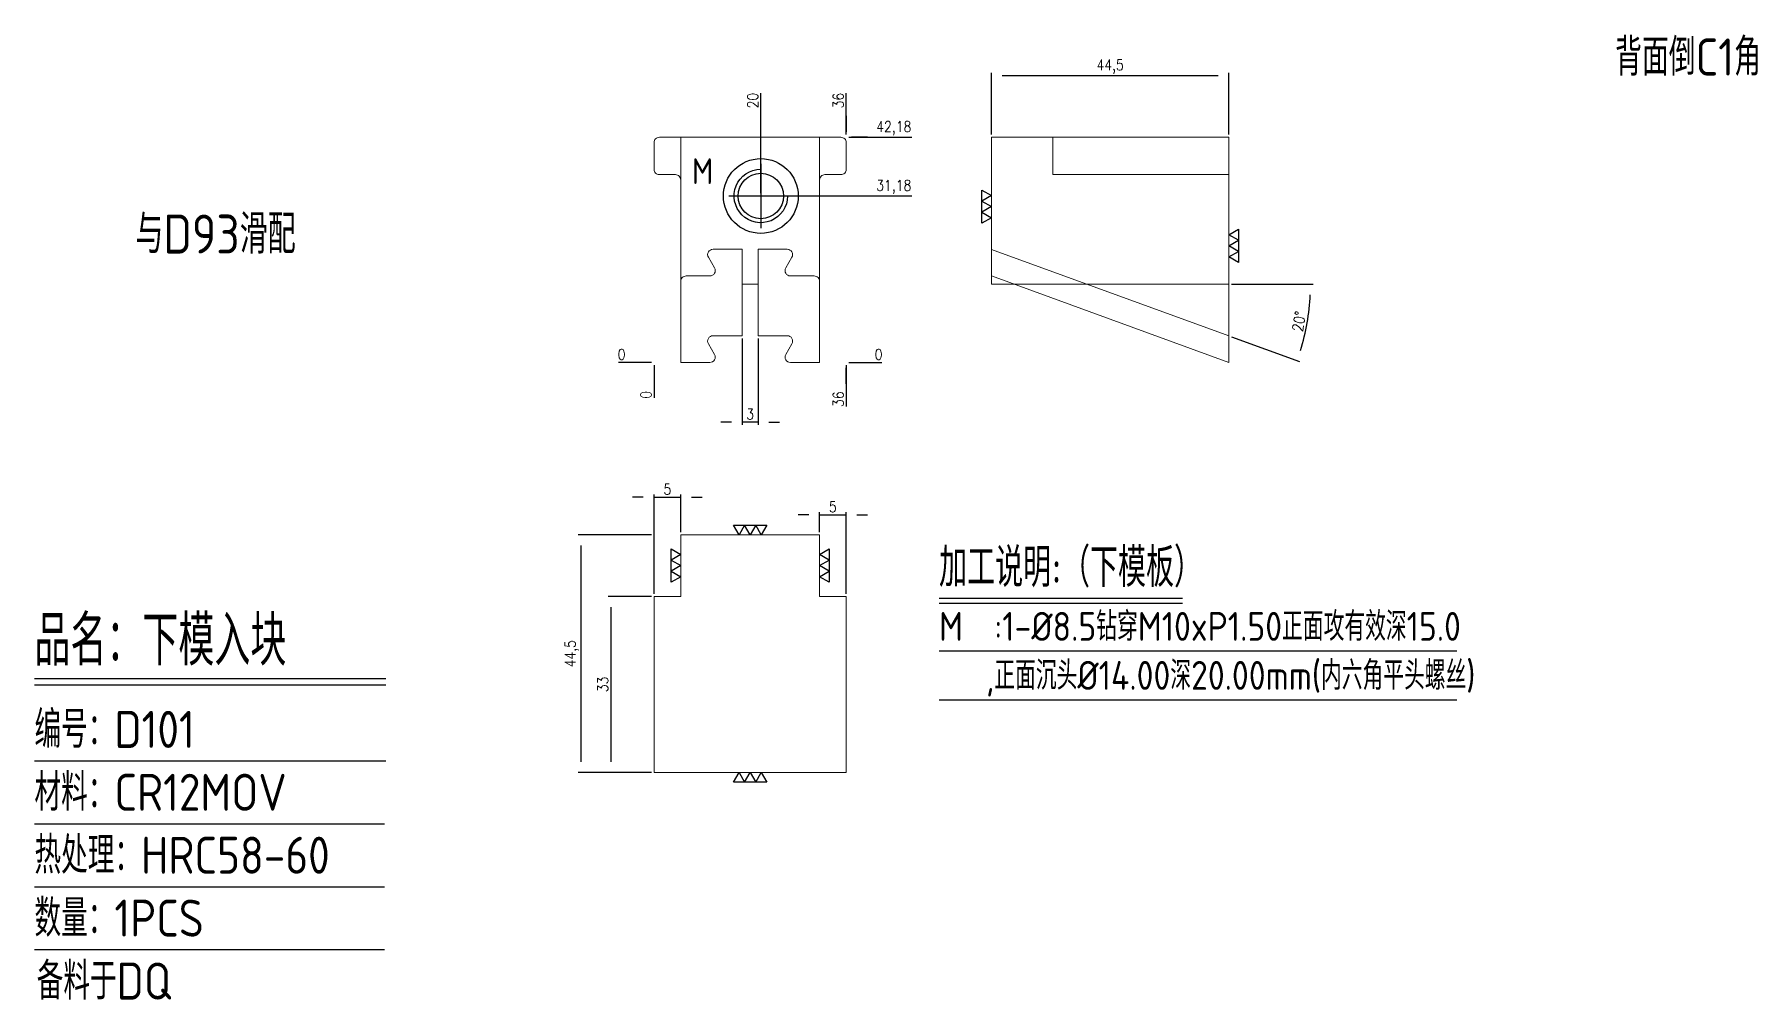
# Model space of a CAD drawing. Header units: millimetres. Extents: x 130107 to 130430, y -3025 to -2844.
import ezdxf
from ezdxf.enums import TextEntityAlignment as Align

# ---------------------------------------------------------------- set-up
doc = ezdxf.new("R2010")
doc.units = ezdxf.units.MM
doc.linetypes.add('CENTER', pattern=[0])
for name, color, linetype in [('DIE_P', 2, 'Continuous'), ('DIM', 4, 'Continuous'), ('LB_P', 2, 'Continuous'), ('TEXT', 4, 'Continuous')]:
    doc.layers.add(name, color=color, linetype=linetype)
doc.styles.add('gbenor', font='gbenor.shx', dxfattribs={"bigfont": 'gbcbig.shx'})
doc.styles.get("Standard").update_dxf_attribs({"font": 'txt.shx', "width": 0.85, "bigfont": 'ctxt.shx'})
doc.dimstyles.new('T-2-WX', dxfattribs={"dimtxt": 2, "dimasz": 2, "dimexe": 0.5, "dimexo": 0.5, "dimgap": 0.5, "dimtad": 1, "dimtxsty": 'Standard', "dimblk": 'OPEN30', "dimcen": 0, "dimazin": 3, "dimtfac": 1, "dimtmove": 0, "dimatfit": 3, "dimldrblk": 'OPEN30', "dimlwd": -1, "dimlwe": -1})

# ---------------------------------------------------------------- blocks, each defined once
blk = doc.blocks.new('*D7579')
at = {"layer": 'Defpoints', "color": 0}
for p in [(130330.63, -2851.63), (130286.13, -2863.19), (130330.63, -2863.19)]:
    blk.add_point(p, dxfattribs=at)
at = {"layer": 'DIM', "color": 0}
for p, q in [((130286.13, -2862.69), (130286.13, -2851.13)), ((130288.13, -2851.63), (130328.63, -2851.63)), ((130330.63, -2862.69), (130330.63, -2851.13))]:
    blk.add_line(p, q, dxfattribs=at)
at = {"layer": 'DIM', "color": 0, "insert": (130308.38, -2849.94), "char_height": 2, "attachment_point": 5}
blk.add_mtext('44,5', dxfattribs=at)
blk = doc.blocks.new('_Open30')
blk = doc.blocks.new('*D7580')
at = {"layer": 'Defpoints', "color": 0}
for p in [(130286.18, -2884.19), (130286.13, -2890.68), (130330.63, -2890.68), (130330.63, -2900.37), (130344.77, -2900.34)]:
    blk.add_point(p, dxfattribs=at)
at = {"layer": 'DIM', "color": 0}
for p, q in [((130331.13, -2890.68), (130346.4, -2890.68)), ((130331.1, -2900.54), (130343.84, -2905.18))]:
    blk.add_line(p, q, dxfattribs=at)
blk.add_arc((130303.99, -2890.68), 41.91, 342.7348, 357.2652, dxfattribs=at)
at = {"layer": 'DIM', "color": 0, "insert": (130343.74, -2897.69), "char_height": 2, "attachment_point": 5, "rotation": 80}
blk.add_mtext('20%%d', dxfattribs=at)
blk = doc.blocks.new('*D7581')
at = {"layer": 'Defpoints', "color": 0}
for p in [(130222.96, -2937.68), (130209.28, -2982.18), (130222.96, -2982.18)]:
    blk.add_point(p, dxfattribs=at)
at = {"layer": 'DIM', "color": 0}
for p, q in [((130222.46, -2937.68), (130208.78, -2937.68)), ((130209.28, -2939.68), (130209.28, -2980.18)), ((130222.46, -2982.18), (130208.78, -2982.18))]:
    blk.add_line(p, q, dxfattribs=at)
at = {"layer": 'DIM', "color": 0, "insert": (130207.59, -2959.93), "char_height": 2, "attachment_point": 5, "rotation": 90}
blk.add_mtext('44,5', dxfattribs=at)
blk = doc.blocks.new('*D7582')
at = {"layer": 'Defpoints', "color": 0}
for p in [(130222.96, -2949.18), (130214.87, -2982.18), (130222.96, -2982.18)]:
    blk.add_point(p, dxfattribs=at)
at = {"layer": 'DIM', "color": 0}
for p, q in [((130222.46, -2949.18), (130214.37, -2949.18)), ((130214.87, -2951.18), (130214.87, -2980.18)), ((130222.46, -2982.18), (130214.37, -2982.18))]:
    blk.add_line(p, q, dxfattribs=at)
at = {"layer": 'DIM', "color": 0, "insert": (130213.37, -2965.68), "char_height": 2, "attachment_point": 5, "rotation": 90}
blk.add_mtext('33', dxfattribs=at)
blk = doc.blocks.new('*D7583')
at = {"layer": 'Defpoints', "color": 0}
for p in [(130227.96, -2930.61), (130227.96, -2937.68), (130222.96, -2949.18)]:
    blk.add_point(p, dxfattribs=at)
at = {"layer": 'DIM', "color": 0}
for p, q in [((130220.96, -2930.61), (130218.96, -2930.61)), ((130222.96, -2948.68), (130222.96, -2930.11)), ((130222.96, -2930.61), (130227.96, -2930.61)), ((130227.96, -2937.18), (130227.96, -2930.11)), ((130229.96, -2930.61), (130231.96, -2930.61))]:
    blk.add_line(p, q, dxfattribs=at)
at = {"layer": 'DIM', "color": 0, "insert": (130225.46, -2929.11), "char_height": 2, "attachment_point": 5}
blk.add_mtext('5', dxfattribs=at)
blk = doc.blocks.new('*D7584')
at = {"layer": 'Defpoints', "color": 0}
for p in [(130258.96, -2933.9), (130253.96, -2937.68), (130258.96, -2949.18)]:
    blk.add_point(p, dxfattribs=at)
at = {"layer": 'DIM', "color": 0}
for p, q in [((130251.96, -2933.9), (130249.96, -2933.9)), ((130253.96, -2937.18), (130253.96, -2933.4)), ((130253.96, -2933.9), (130258.96, -2933.9)), ((130258.96, -2948.68), (130258.96, -2933.4)), ((130260.96, -2933.9), (130262.96, -2933.9))]:
    blk.add_line(p, q, dxfattribs=at)
at = {"layer": 'DIM', "color": 0, "insert": (130256.46, -2932.4), "char_height": 2, "attachment_point": 5}
blk.add_mtext('5', dxfattribs=at)
blk = doc.blocks.new('*D7585')
at = {"layer": 'Defpoints', "color": 0}
for p in [(130222.96, -2905.37), (130258.96, -2905.37), (130263.96, -2905.37)]:
    blk.add_point(p, dxfattribs=at)
at = {"layer": 'DIM', "color": 0}
blk.add_line((130259.46, -2905.37), (130265.6, -2905.37), dxfattribs=at)
at = {"layer": 'DIM', "color": 0, "insert": (130265.03, -2903.87), "char_height": 2, "attachment_point": 5}
blk.add_mtext('0', dxfattribs=at)
blk = doc.blocks.new('*D7586')
at = {"layer": 'Defpoints', "color": 0}
for p in [(130242.96, -2874.19), (130263.96, -2874.19), (130222.96, -2905.37)]:
    blk.add_point(p, dxfattribs=at)
at = {"layer": 'DIM', "color": 0}
for p, q in [((130243.46, -2874.19), (130255.96, -2874.19)), ((130255.96, -2874.19), (130259.96, -2874.19)), ((130259.96, -2874.19), (130271.26, -2874.19))]:
    blk.add_line(p, q, dxfattribs=at)
at = {"layer": 'DIM', "color": 0, "insert": (130267.86, -2872.5), "char_height": 2, "attachment_point": 5}
blk.add_mtext('31,18', dxfattribs=at)
blk = doc.blocks.new('*D7587')
at = {"layer": 'Defpoints', "color": 0}
for p in [(130258.96, -2863.19), (130263.96, -2863.19), (130222.96, -2905.37)]:
    blk.add_point(p, dxfattribs=at)
at = {"layer": 'DIM', "color": 0}
for p, q in [((130259.46, -2863.19), (130262.96, -2863.19)), ((130262.96, -2863.19), (130259.96, -2863.19)), ((130259.96, -2863.19), (130271.26, -2863.19))]:
    blk.add_line(p, q, dxfattribs=at)
at = {"layer": 'DIM', "color": 0, "insert": (130267.86, -2861.5), "char_height": 2, "attachment_point": 5}
blk.add_mtext('42,18', dxfattribs=at)
blk = doc.blocks.new('*D7588')
at = {"layer": 'Defpoints', "color": 0}
for p in [(130217.96, -2905.37), (130222.96, -2905.37), (130222.96, -2905.37)]:
    blk.add_point(p, dxfattribs=at)
at = {"layer": 'DIM', "color": 0}
blk.add_line((130222.46, -2905.37), (130216.33, -2905.37), dxfattribs=at)
at = {"layer": 'DIM', "color": 0, "insert": (130216.9, -2903.87), "char_height": 2, "attachment_point": 5}
blk.add_mtext('0', dxfattribs=at)
blk = doc.blocks.new('*D7589')
at = {"layer": 'Defpoints', "color": 0}
for p in [(130222.96, -2905.37), (130258.96, -2905.37), (130258.96, -2910.37)]:
    blk.add_point(p, dxfattribs=at)
at = {"layer": 'DIM', "color": 0}
for p, q in [((130258.96, -2905.87), (130258.96, -2909.37)), ((130258.96, -2909.37), (130258.96, -2906.37)), ((130258.96, -2906.37), (130258.96, -2913.62))]:
    blk.add_line(p, q, dxfattribs=at)
at = {"layer": 'DIM', "color": 0, "insert": (130257.46, -2912.25), "char_height": 2, "attachment_point": 5, "rotation": 90}
blk.add_mtext('36', dxfattribs=at)
blk = doc.blocks.new('*D7590')
at = {"layer": 'Defpoints', "color": 0}
for p in [(130222.96, -2905.37), (130222.96, -2905.37), (130222.96, -2910.37)]:
    blk.add_point(p, dxfattribs=at)
at = {"layer": 'DIM', "color": 0}
blk.add_line((130222.96, -2905.87), (130222.96, -2912), dxfattribs=at)
at = {"layer": 'DIM', "color": 0, "insert": (130221.46, -2911.44), "char_height": 2, "attachment_point": 5, "rotation": 90}
blk.add_mtext('0', dxfattribs=at)
blk = doc.blocks.new('*D7591')
at = {"layer": 'Defpoints', "color": 0}
for p in [(130258.96, -2858.19), (130258.96, -2863.19), (130222.96, -2905.37)]:
    blk.add_point(p, dxfattribs=at)
at = {"layer": 'DIM', "color": 0}
for p, q in [((130258.96, -2862.19), (130258.96, -2854.94)), ((130258.96, -2862.69), (130258.96, -2859.19)), ((130258.96, -2859.19), (130258.96, -2862.19))]:
    blk.add_line(p, q, dxfattribs=at)
at = {"layer": 'DIM', "color": 0, "insert": (130257.46, -2856.32), "char_height": 2, "attachment_point": 5, "rotation": 90}
blk.add_mtext('36', dxfattribs=at)
blk = doc.blocks.new('*D7592')
at = {"layer": 'Defpoints', "color": 0}
for p in [(130242.96, -2858.19), (130242.96, -2874.19), (130222.96, -2905.37)]:
    blk.add_point(p, dxfattribs=at)
at = {"layer": 'DIM', "color": 0}
for p, q in [((130242.96, -2862.19), (130242.96, -2854.94)), ((130242.96, -2866.19), (130242.96, -2862.19)), ((130242.96, -2873.69), (130242.96, -2866.19))]:
    blk.add_line(p, q, dxfattribs=at)
at = {"layer": 'DIM', "color": 0, "insert": (130241.46, -2856.32), "char_height": 2, "attachment_point": 5, "rotation": 90}
blk.add_mtext('20', dxfattribs=at)
blk = doc.blocks.new('*D7593')
at = {"layer": 'Defpoints', "color": 0}
for p in [(130239.46, -2900.37), (130242.46, -2900.37), (130239.46, -2916.55)]:
    blk.add_point(p, dxfattribs=at)
at = {"layer": 'DIM', "color": 0}
for p, q in [((130239.46, -2900.87), (130239.46, -2917.05)), ((130242.46, -2900.87), (130242.46, -2917.05)), ((130237.46, -2916.55), (130235.46, -2916.55)), ((130242.46, -2916.55), (130239.46, -2916.55)), ((130244.46, -2916.55), (130246.46, -2916.55))]:
    blk.add_line(p, q, dxfattribs=at)
at = {"layer": 'DIM', "color": 0, "insert": (130240.96, -2915.05), "char_height": 2, "attachment_point": 5}
blk.add_mtext('3', dxfattribs=at)

msp = doc.modelspace()

# ---------------------------------------------------------------- linework, layer by layer
at = {"layer": 'DIE_P', "lineweight": 15}
for p, q in [((130227.963, -2871.193), (130227.963, -2863.193)), ((130253.963, -2871.193), (130253.963, -2863.193)), ((130297.629, -2870.193), (130297.629, -2863.193)), ((130297.629, -2870.193), (130330.629, -2870.193))]:
    msp.add_line(p, q, dxfattribs=at)
at = {"layer": 'DIE_P', "color": 1, "lineweight": 15}
for p, q in [((130330.629, -2900.372), (130286.179, -2884.193)), ((130330.629, -2905.372), (130286.129, -2889.175)), ((130286.129, -2890.677), (130330.629, -2890.677))]:
    msp.add_line(p, q, dxfattribs=at)
at = {"layer": 'DIE_P', "lineweight": 15}
msp.add_lwpolyline([(130222.963, -2869.193), (130222.963, -2864.193, -0.4142136), (130223.963, -2863.193), (130257.963, -2863.193, -0.4142136), (130258.963, -2864.193), (130258.963, -2869.193, -0.4142136), (130257.963, -2870.193), (130254.963, -2870.193, 0.4142136), (130253.963, -2871.193), (130253.963, -2905.37), (130248.495, -2905.37, -0.5773503), (130247.629, -2903.87), (130248.784, -2901.87, 0.5773503), (130247.918, -2900.37), (130242.463, -2900.37), (130242.463, -2890.677), (130239.463, -2890.677), (130239.463, -2900.37), (130234.008, -2900.37, 0.5773503), (130233.142, -2901.87), (130234.297, -2903.87, -0.5773503), (130233.431, -2905.37), (130227.963, -2905.37), (130227.963, -2871.193, 0.4142136), (130226.963, -2870.193), (130223.963, -2870.193, -0.4142136)], format="xyb", close=True, dxfattribs=at)
at = {"layer": 'DIE_P', "linetype": 'Continuous', "lineweight": 15}
msp.add_lwpolyline([(130330.629, -2905.372), (130330.629, -2863.193), (130286.129, -2863.193), (130286.129, -2890.677)], dxfattribs=at)
at = {"layer": 'DIE_P', "linetype": 'CENTER'}
for points in [[(130242.963, -2868.193), (130242.963, -2880.193)], [(130248.963, -2874.193), (130236.963, -2874.193)]]:
    msp.add_lwpolyline(points, dxfattribs=at)
at = {"layer": 'DIE_P'}
msp.add_lwpolyline([(130247.963, -2874.193, -2.4142136), (130242.963, -2869.193)], format="xyb", dxfattribs=at)
at = {"layer": 'DIE_P', "lineweight": 15}
msp.add_lwpolyline([(130253.963, -2890.173, 0.4142136), (130252.963, -2889.173), (130248.495, -2889.173, -0.5773503), (130247.629, -2887.673), (130248.784, -2885.673, 0.5773503), (130247.918, -2884.173), (130242.463, -2884.173), (130242.463, -2890.677), (130239.463, -2890.677), (130239.463, -2884.173), (130234.008, -2884.173, 0.5773503), (130233.142, -2885.673), (130234.297, -2887.673, -0.5773503), (130233.431, -2889.173), (130228.963, -2889.173, 0.4142136), (130227.963, -2890.173)], format="xyb", dxfattribs=at)
at = {"layer": 'DIE_P', "linetype": 'Continuous', "lineweight": 15}
msp.add_lwpolyline([(130227.963, -2937.678), (130253.963, -2937.678), (130253.963, -2949.178), (130258.963, -2949.178), (130258.963, -2982.178), (130222.963, -2982.178), (130222.963, -2949.178), (130227.963, -2949.178)], close=True, dxfattribs=at)
at = {"layer": 'DIE_P', "linetype": 'Continuous'}
msp.add_circle((130242.963, -2874.193), 7, dxfattribs=at)
at = {"layer": 'DIE_P'}
msp.add_circle((130242.963, -2874.193), 4.25, dxfattribs=at)
at = {"layer": 'DIM', "color": 4, "linetype": 'Continuous', "lineweight": 25}
for p, q in [((130106.942, -2964.568), (130172.764, -2964.568)), ((130106.942, -2965.781), (130172.764, -2965.781)), ((130106.942, -2979.992), (130172.764, -2979.992)), ((130106.942, -2991.776), (130172.478, -2991.776)), ((130106.942, -3003.561), (130172.478, -3003.561)), ((130106.942, -3015.345), (130172.478, -3015.345))]:
    msp.add_line(p, q, dxfattribs=at)
at = {"layer": 'LB_P', "color": 4}
for points in [[(130284.329, -2873.068), (130286.129, -2874.107), (130284.329, -2875.146), (130286.129, -2876.185), (130284.329, -2877.225), (130286.129, -2878.264), (130284.329, -2879.303), (130284.329, -2873.068)], [(130332.429, -2886.65), (130330.629, -2885.611), (130332.429, -2884.572), (130330.629, -2883.532), (130332.429, -2882.493), (130330.629, -2881.454), (130332.429, -2880.415), (130332.429, -2886.65)], [(130244.081, -2935.878), (130243.042, -2937.678), (130242.002, -2935.878), (130240.963, -2937.678), (130239.924, -2935.878), (130238.885, -2937.678), (130237.845, -2935.878), (130244.081, -2935.878)], [(130226.163, -2940.31), (130227.963, -2941.35), (130226.163, -2942.389), (130227.963, -2943.428), (130226.163, -2944.467), (130227.963, -2945.507), (130226.163, -2946.546), (130226.163, -2940.31)], [(130255.763, -2946.546), (130253.963, -2945.507), (130255.763, -2944.467), (130253.963, -2943.428), (130255.763, -2942.389), (130253.963, -2941.35), (130255.763, -2940.31), (130255.763, -2946.546)], [(130237.845, -2983.978), (130238.885, -2982.178), (130239.924, -2983.978), (130240.963, -2982.178), (130242.002, -2983.978), (130243.042, -2982.178), (130244.081, -2983.978), (130237.845, -2983.978)]]:
    msp.add_lwpolyline(points, close=True, dxfattribs=at)
at = {"layer": 'TEXT', "color": 3}
for p, q in [((130276.337, -2949.49), (130321.956, -2949.49)), ((130276.337, -2950.435), (130321.956, -2950.435)), ((130276.337, -2959.399), (130373.327, -2959.399)), ((130276.337, -2968.579), (130373.327, -2968.579))]:
    msp.add_line(p, q, dxfattribs=at)

# ---------------------------------------------------------------- texts
at = {"layer": 'DIM', "color": 3, "linetype": 'Continuous', "lineweight": 25, "style": 'gbenor'}
for s, height, p in [('品名：下模入块', 9.3582, (130106.942, -2962.142)), ('编号：D101', 6.932, (130106.942, -2977.566)), ('材料：CR12MOV', 6.932, (130106.942, -2989.35)), ('热处理：HRC58-60', 6.93203, (130106.942, -3001.135)), ('数量：1PCS', 6.932, (130106.942, -3012.919)), ('备料于DQ', 6.932, (130107.363, -3024.704))]:
    msp.add_text(s, height=height, dxfattribs=at).set_placement(p)
at = {"layer": 'TEXT', "color": 4, "lineweight": 18, "style": 'gbenor'}
msp.add_text('背面倒C1角', height=6.9635, dxfattribs=at).set_placement((130402.953, -2851.644))
at = {"layer": 'TEXT', "color": 4, "style": 'gbenor'}
msp.add_text('M', height=4.8, dxfattribs=at).set_placement((130232.051, -2869.538), align=Align.MIDDLE_CENTER)
for s, height, p in [('与D93滑配', 7.29, (130125.825, -2884.962)), ('加工说明:（下模板）', 7.29, (130276.337, -2947.411)), ('M  :1-%%C8.5钻穿M10xP1.50正面攻有效深15.0', 5.4, (130276.337, -2957.509)), ('   ,正面沉头%%C14.00深20.00mm(内六角平头螺丝)', 5.4, (130276.337, -2966.689))]:
    msp.add_text(s, height=height, dxfattribs=at).set_placement(p)

# ---------------------------------------------------------------- dimensions: what is measured, and where the dimension line sits
at = {"layer": 'DIM', "color": 4}
for base, p1, p2, picture, middle in [((130330.629, -2851.635), (130286.129, -2863.193), (130330.629, -2863.193), '*D7579', (130308.379, -2849.944)), ((130239.463, -2916.554), (130242.463, -2900.37), (130239.463, -2900.37), '*D7593', (130240.963, -2915.054)), ((130227.963, -2930.608), (130222.963, -2949.178), (130227.963, -2937.678), '*D7583', (130225.463, -2929.108)), ((130258.963, -2933.9), (130253.963, -2937.678), (130258.963, -2949.178), '*D7584', (130256.463, -2932.4))]:
    dim = msp.add_linear_dim(base=base, p1=p1, p2=p2, dimstyle='T-2-WX', dxfattribs=at)
    dim.commit()
    dim.dimension.update_dxf_attribs({"geometry": picture, "text_midpoint": middle})
for feature_location, offset, dtype, origin, picture, middle in [((130258.963, -2863.193), (0, 5), 1, (130222.963, -2905.37), '*D7591', (130257.463, -2856.317)), ((130242.963, -2874.193), (0, 16), 1, (130222.963, -2905.37), '*D7592', (130241.463, -2856.317)), ((130258.963, -2863.193), (5, 0), 0, (130222.963, -2905.37), '*D7587', (130267.863, -2861.503)), ((130242.963, -2874.193), (21, 0), 0, (130222.963, -2905.37), '*D7586', (130267.863, -2872.503)), ((130222.963095924, -2905.369512022), (-5, 0), 0, (130222.963095924, -2905.369512022), '*D7588', (130216.896429258, -2903.869512022)), ((130258.963095944, -2905.369512022), (5, 0), 0, (130222.963095924, -2905.369512022), '*D7585', (130265.029762611, -2903.869512022)), ((130222.963095924, -2905.369512022), (0, -5), 1, (130222.963095924, -2905.369512022), '*D7590', (130221.463095924, -2911.436178689)), ((130258.963, -2905.37), (0, -5), 1, (130222.963, -2905.37), '*D7589', (130257.463, -2912.246))]:
    dim = msp.add_ordinate_dim(feature_location=feature_location, offset=offset, dtype=dtype, origin=origin, dimstyle='T-2-WX', dxfattribs=at)
    dim.commit()
    dim.dimension.update_dxf_attribs({"geometry": picture, "text_midpoint": middle})
dim = msp.add_angular_dim_2l(base=(130344.771, -2900.342), line1=((130286.129, -2890.677), (130330.629, -2890.677)), line2=((130330.629, -2900.372), (130286.179, -2884.193)), dimstyle='T-2-WX', dxfattribs=at)
dim.commit()
dim.dimension.update_dxf_attribs({"geometry": '*D7580', "text_midpoint": (130343.74, -2897.686)})
dim = msp.add_linear_dim(base=(130209.279, -2982.178), p1=(130222.963, -2937.678), p2=(130222.963, -2982.178), angle=90, dimstyle='T-2-WX', dxfattribs=at)
dim.commit()
dim.dimension.update_dxf_attribs({"geometry": '*D7581', "text_midpoint": (130209.279, -2959.928), "dimtype": 160})
dim = msp.add_linear_dim(base=(130214.871, -2982.178), p1=(130222.963, -2949.178), p2=(130222.963, -2982.178), angle=90, dimstyle='T-2-WX', dxfattribs=at)
dim.commit()
dim.dimension.update_dxf_attribs({"geometry": '*D7582', "text_midpoint": (130213.371, -2965.678)})

doc.saveas('drawing.dxf')
